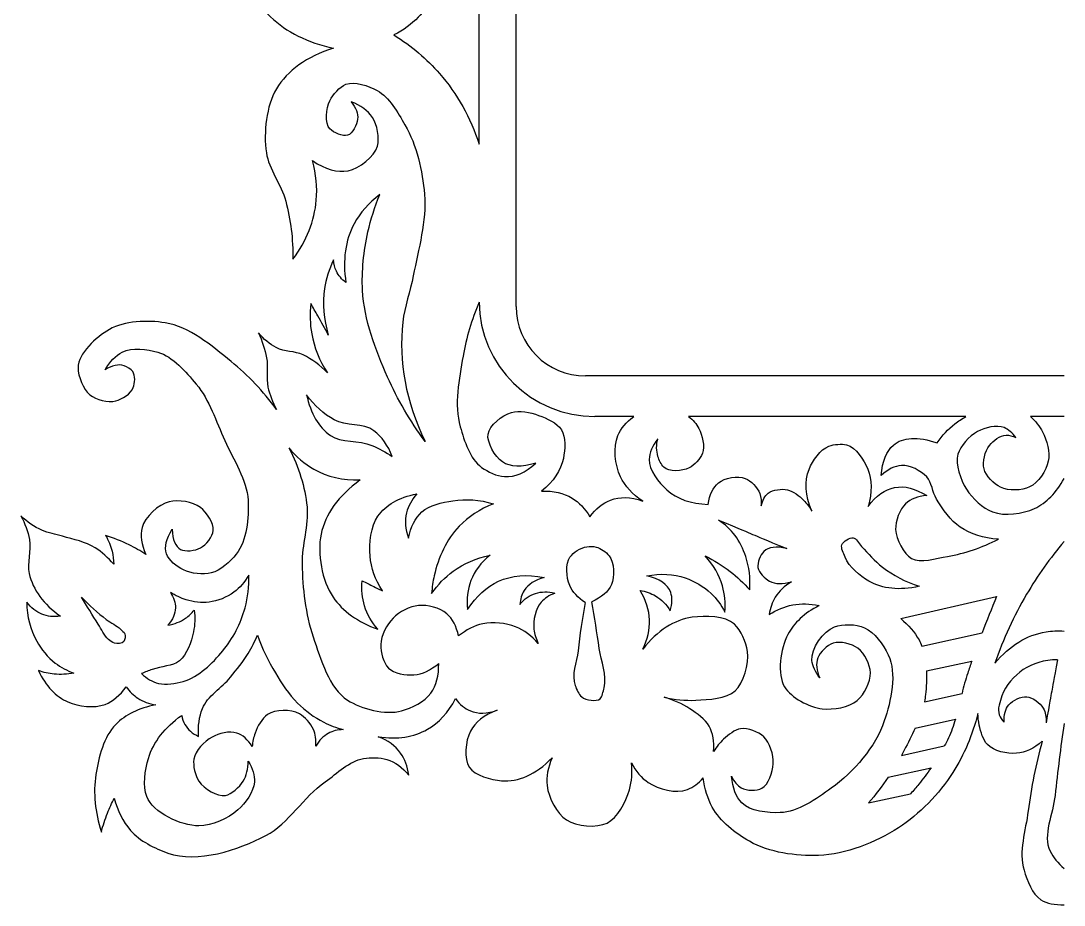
# Model space of a CAD drawing. Header units: millimetres. Extents: x -116 to 322, y -39 to 126.
# Drawn here: x -111 to -21, y -35.1 to 41.2 of the extents above; entities that cross this region are included whole.
import ezdxf

# ---------------------------------------------------------------- set-up
doc = ezdxf.new("R2010")
doc.units = ezdxf.units.MM
doc.linetypes.add('K5LT32770', pattern=[0])

msp = doc.modelspace()

# ---------------------------------------------------------------- linework, layer by layer
at = {"color": 30, "linetype": 'K5LT32770', "true_color": 0xff8000}
for p, q in [((-68.259, 16.573), (-68.259, 67.011)), ((-71.449, 30.563), (-71.449, 51.054)), ((-20.969, 10.573), (-62.259, 10.573)), ((-58.106, 7.065), (-61.449, 7.065)), ((-29.439, 7.065), (-53.375, 7.065)), ((-20.969, 7.065), (-23.878, 7.065)), ((-35.061, -10.361), (-26.791, -8.448)), ((-33.242, -12.726), (-28.051, -11.589)), ((-32.84, -14.876), (-28.935, -14.021)), ((-33.027, -17.529), (-29.779, -16.818)), ((-33.82, -19.81), (-30.353, -19.051)), ((-35.004, -22.162), (-31.305, -21.351)), ((-36.152, -24.05), (-32.455, -23.24)), ((-37.839, -26.262), (-34.216, -25.468))]:
    msp.add_line(p, q, dxfattribs=at)
for centre, radius, start in [((-61.449, 17.065), 10, 180.697), ((-62.259, 16.573), 6, 180)]:
    msp.add_arc(centre, radius, start, 270, dxfattribs=at)
for points, knots in [([(-84.542, 65.462), (-86.689, 64.106), (-88.44, 62.47), (-89.794, 60.553), (-91.128, 58.665), (-92.209, 56.34), (-92.642, 54.07), (-93, 52.197), (-93.03, 50.089), (-92.661, 48.226), (-92.193, 45.863), (-91.145, 43.155), (-89.446, 41.549), (-88.054, 40.233), (-86.241, 39.333), (-84.006, 38.849)], [0, 0, 0, 0, 1, 1, 1, 2, 2, 2, 3, 3, 3, 4, 4, 4, 5, 5, 5, 5]), ([(-76.045, 49.781), (-74.963, 48.139), (-74.535, 46.572), (-74.763, 45.081), (-74.952, 43.842), (-75.771, 42.468), (-76.686, 41.52), (-77.273, 40.911), (-77.974, 40.4), (-78.787, 39.988)], [0, 0, 0, 0, 1, 1, 1, 2, 2, 2, 3, 3, 3, 3]), ([(-78.787, 39.988), (-77.271, 39.026), (-75.96, 37.914), (-74.855, 36.652), (-73.327, 34.908), (-72.191, 32.879), (-71.449, 30.563)], [0, 0, 0, 0, 1, 1, 1, 2, 2, 2, 2]), ([(-84.006, 38.849), (-86.339, 38.102), (-87.981, 36.927), (-88.931, 35.326), (-89.805, 33.853), (-90.051, 31.596), (-89.797, 29.823), (-89.592, 28.396), (-88.508, 27.093), (-88.127, 25.661), (-87.697, 24.042), (-87.491, 22.366), (-87.509, 20.632)], [0, 0, 0, 0, 1, 1, 1, 2, 2, 2, 3, 3, 3, 4, 4, 4, 4]), ([(-82.481, 34.213), (-82.068, 33.696), (-81.883, 33.201), (-81.924, 32.729), (-81.968, 32.238), (-82.387, 31.465), (-82.79, 31.328), (-83.187, 31.193), (-84.01, 31.556), (-84.315, 31.884), (-84.772, 32.375), (-84.628, 33.633), (-84.315, 34.316), (-84.061, 34.87), (-83.472, 35.506), (-82.935, 35.726), (-82.185, 36.033), (-80.999, 35.586), (-80.235, 35.181), (-79.181, 34.623), (-78.469, 33.306), (-77.844, 32.234), (-76.818, 30.475), (-76.322, 28.264), (-76.154, 26.238), (-75.964, 23.931), (-76.673, 21.53), (-77.123, 19.21), (-77.383, 17.87), (-77.883, 16.548), (-78.03, 15.213), (-78.403, 11.804), (-77.761, 8.376), (-76.103, 4.929)], [0, 0, 0, 0, 1, 1, 1, 2, 2, 2, 3, 3, 3, 4, 4, 4, 5, 5, 5, 6, 6, 6, 7, 7, 7, 8, 8, 8, 9, 9, 9, 10, 10, 10, 11, 11, 11, 11]), ([(-85.819, 29.143), (-84.694, 28.378), (-83.67, 28.089), (-82.749, 28.278), (-81.794, 28.473), (-80.471, 29.478), (-80.214, 30.4), (-80.019, 31.101), (-80.223, 32.223), (-80.647, 32.873), (-81.03, 33.462), (-81.641, 33.908), (-82.481, 34.213)], [0, 0, 0, 0, 1, 1, 1, 2, 2, 2, 3, 3, 3, 4, 4, 4, 4]), ([(-87.509, 20.632), (-86.315, 22.255), (-85.642, 23.952), (-85.49, 25.722), (-85.394, 26.834), (-85.504, 27.974), (-85.819, 29.143)], [0, 0, 0, 0, 1, 1, 1, 2, 2, 2, 2]), ([(-80.01, 26.218), (-80.974, 25.486), (-81.709, 24.648), (-82.215, 23.706), (-82.992, 22.26), (-83.231, 20.568), (-82.933, 18.629)], [0, 0, 0, 0, 1, 1, 1, 2, 2, 2, 2]), ([(-76.103, 4.929), (-77.404, 6.684), (-78.484, 8.533), (-79.344, 10.476), (-80.386, 12.832), (-81.359, 15.412), (-81.497, 17.962), (-81.587, 19.615), (-81.402, 21.356), (-81.036, 22.988), (-80.79, 24.084), (-80.448, 25.161), (-80.01, 26.218)], [0, 0, 0, 0, 1, 1, 1, 2, 2, 2, 3, 3, 3, 4, 4, 4, 4]), ([(-84.01, 20.578), (-84.391, 19.767), (-84.645, 18.943), (-84.773, 18.105), (-84.971, 16.803), (-84.864, 15.468), (-84.451, 14.099)], [0, 0, 0, 0, 1, 1, 1, 2, 2, 2, 2]), ([(-82.933, 18.629), (-83.299, 18.906), (-83.573, 19.231), (-83.754, 19.603), (-83.897, 19.898), (-83.982, 20.223), (-84.01, 20.578)], [0, 0, 0, 0, 1, 1, 1, 2, 2, 2, 2]), ([(-85.96, 16.819), (-86.062, 15.919), (-86.037, 15.045), (-85.885, 14.198), (-85.675, 13.026), (-85.222, 11.905), (-84.525, 10.835)], [0, 0, 0, 0, 1, 1, 1, 2, 2, 2, 2]), ([(-84.451, 14.099), (-84.755, 14.652), (-85.06, 15.204), (-85.366, 15.756), (-85.563, 16.11), (-85.761, 16.465), (-85.96, 16.819)], [0, 0, 0, 0, 1, 1, 1, 2, 2, 2, 2]), ([(-71.448, 16.944), (-72.082, 15.423), (-72.54, 13.871), (-72.824, 12.285), (-73.179, 10.305), (-73.612, 8.083), (-73.07, 6.193), (-72.718, 4.965), (-72.236, 3.418), (-71.224, 2.686), (-70.682, 2.294), (-69.909, 1.923), (-69.255, 1.886), (-68.348, 1.834), (-67.445, 2.224), (-66.548, 3.055)], [0, 0, 0, 0, 1, 1, 1, 2, 2, 2, 3, 3, 3, 4, 4, 4, 5, 5, 5, 5]), ([(-88.919, 7.673), (-90.069, 9.248), (-91.374, 10.629), (-92.834, 11.815), (-94.523, 13.188), (-96.461, 14.832), (-98.522, 15.154), (-100.04, 15.391), (-102.047, 15.334), (-103.344, 14.577), (-104.482, 13.913), (-106.062, 12.507), (-106.044, 11.28), (-106.033, 10.549), (-105.625, 9.424), (-105.034, 8.951), (-104.496, 8.521), (-103.461, 8.238), (-102.788, 8.415), (-102.235, 8.56), (-101.484, 9.042), (-101.283, 9.569), (-101.137, 9.954), (-101.086, 10.614), (-101.324, 10.95), (-101.478, 11.167), (-101.804, 11.358), (-102.066, 11.445), (-102.562, 11.608), (-103.112, 11.491), (-103.715, 11.094)], [0, 0, 0, 0, 1, 1, 1, 2, 2, 2, 3, 3, 3, 4, 4, 4, 5, 5, 5, 6, 6, 6, 7, 7, 7, 8, 8, 8, 9, 9, 9, 10, 10, 10, 10]), ([(-84.525, 10.835), (-85.153, 11.507), (-85.855, 12.027), (-86.631, 12.392), (-87.339, 12.726), (-88.255, 12.641), (-88.939, 13.011), (-89.514, 13.321), (-90.029, 13.747), (-90.485, 14.288)], [0, 0, 0, 0, 1, 1, 1, 2, 2, 2, 3, 3, 3, 3]), ([(-90.485, 14.288), (-90.159, 13.591), (-89.925, 12.877), (-89.784, 12.145), (-89.626, 11.322), (-89.846, 10.425), (-89.661, 9.61), (-89.509, 8.945), (-89.262, 8.299), (-88.919, 7.673)], [0, 0, 0, 0, 1, 1, 1, 2, 2, 2, 3, 3, 3, 3]), ([(-103.715, 11.094), (-103.308, 11.811), (-102.814, 12.319), (-102.231, 12.619), (-101.391, 13.052), (-100.086, 12.891), (-99.161, 12.619), (-97.86, 12.237), (-96.747, 10.939), (-95.843, 9.858), (-94.706, 8.498), (-94.129, 6.664), (-93.391, 5.015), (-92.635, 3.328), (-91.466, 1.611), (-91.371, -0.157), (-91.29, -1.673), (-91.468, -3.633), (-92.401, -4.801), (-92.929, -5.46), (-93.741, -6.211), (-94.548, -6.415), (-95.275, -6.6), (-96.268, -6.499), (-96.952, -6.158), (-97.519, -5.875), (-98.229, -5.335), (-98.412, -4.784), (-98.611, -4.184), (-98.451, -3.474), (-97.931, -2.654)], [0, 0, 0, 0, 1, 1, 1, 2, 2, 2, 3, 3, 3, 4, 4, 4, 5, 5, 5, 6, 6, 6, 7, 7, 7, 8, 8, 8, 9, 9, 9, 10, 10, 10, 10]), ([(-78.934, 3.622), (-79.31, 4.583), (-79.839, 5.325), (-80.521, 5.848), (-81.405, 6.526), (-82.94, 6.213), (-83.942, 6.775), (-84.853, 7.287), (-85.65, 8.008), (-86.332, 8.939)], [0, 0, 0, 0, 1, 1, 1, 2, 2, 2, 3, 3, 3, 3]), ([(-86.332, 8.939), (-85.976, 7.326), (-85.289, 6.158), (-84.271, 5.436), (-83.348, 4.78), (-81.807, 5.051), (-80.686, 4.57), (-80.08, 4.31), (-79.496, 3.994), (-78.934, 3.622)], [0, 0, 0, 0, 1, 1, 1, 2, 2, 2, 3, 3, 3, 3]), ([(-66.548, 3.055), (-67.777, 2.664), (-68.737, 2.697), (-69.43, 3.154), (-70.077, 3.581), (-70.785, 4.84), (-70.669, 5.547), (-70.551, 6.268), (-69.461, 7.191), (-68.661, 7.427), (-67.974, 7.63), (-67.035, 7.425), (-66.311, 7.171), (-65.599, 6.921), (-64.709, 6.518), (-64.345, 5.932), (-63.955, 5.304), (-64.013, 4.221), (-64.174, 3.453), (-64.394, 2.405), (-65.021, 1.465), (-66.054, 0.633)], [0, 0, 0, 0, 1, 1, 1, 2, 2, 2, 3, 3, 3, 4, 4, 4, 5, 5, 5, 6, 6, 6, 7, 7, 7, 7]), ([(-57.329, -0.222), (-58.225, 0.369), (-58.864, 1.07), (-59.246, 1.88), (-59.722, 2.891), (-59.887, 4.434), (-59.472, 5.424), (-59.211, 6.047), (-58.756, 6.594), (-58.106, 7.065)], [0, 0, 0, 0, 1, 1, 1, 2, 2, 2, 3, 3, 3, 3]), ([(-53.375, 7.065), (-52.989, 6.771), (-52.693, 6.43), (-52.486, 6.042), (-52.166, 5.44), (-51.95, 4.511), (-52.177, 3.899), (-52.357, 3.417), (-52.866, 2.87), (-53.331, 2.642), (-53.927, 2.35), (-55.048, 2.263), (-55.516, 2.704), (-55.741, 2.916), (-55.911, 3.305), (-56.01, 3.631), (-56.155, 4.104), (-56.162, 4.613), (-56.031, 5.156)], [0, 0, 0, 0, 1, 1, 1, 2, 2, 2, 3, 3, 3, 4, 4, 4, 5, 5, 5, 6, 6, 6, 6]), ([(-31.91, 4.802), (-31.479, 5.439), (-30.977, 5.983), (-30.401, 6.434), (-30.1, 6.67), (-29.78, 6.88), (-29.439, 7.065)], [0, 0, 0, 0, 1, 1, 1, 2, 2, 2, 2]), ([(-25.134, 5.247), (-25.435, 5.665), (-25.773, 5.953), (-26.148, 6.112), (-26.802, 6.39), (-27.805, 6.106), (-28.448, 5.766), (-29.16, 5.39), (-29.916, 4.547), (-30.129, 3.813), (-30.387, 2.928), (-29.908, 1.635), (-29.388, 0.796), (-28.889, -0.009), (-27.996, -0.837), (-27.137, -1.158), (-26.094, -1.548), (-24.553, -1.34), (-23.527, -0.861), (-22.494, -0.38), (-21.642, 0.486), (-20.969, 1.735)], [0, 0, 0, 0, 1, 1, 1, 2, 2, 2, 3, 3, 3, 4, 4, 4, 5, 5, 5, 6, 6, 6, 7, 7, 7, 7]), ([(-23.878, 7.065), (-23.435, 6.674), (-23.087, 6.233), (-22.834, 5.741), (-22.46, 5.012), (-22.182, 3.989), (-22.34, 3.219), (-22.508, 2.397), (-23.213, 1.352), (-23.947, 0.994), (-24.615, 0.668), (-25.76, 0.64), (-26.445, 0.969), (-27.031, 1.25), (-27.725, 1.94), (-27.879, 2.551), (-28.03, 3.148), (-27.805, 4.074), (-27.409, 4.579), (-27.088, 4.989), (-26.497, 5.464), (-25.975, 5.469), (-25.706, 5.473), (-25.426, 5.398), (-25.134, 5.247)], [0, 0, 0, 0, 1, 1, 1, 2, 2, 2, 3, 3, 3, 4, 4, 4, 5, 5, 5, 6, 6, 6, 7, 7, 7, 8, 8, 8, 8]), ([(-56.031, 5.156), (-56.502, 4.544), (-56.749, 3.946), (-56.773, 3.363), (-56.81, 2.454), (-55.954, 1.38), (-55.248, 0.746), (-54.367, -0.045), (-53.179, -0.464), (-51.683, -0.511)], [0, 0, 0, 0, 1, 1, 1, 2, 2, 2, 3, 3, 3, 3]), ([(-42.739, -1.088), (-43.312, 0.279), (-43.388, 1.479), (-42.968, 2.514), (-42.662, 3.269), (-42.02, 4.231), (-41.257, 4.513), (-40.814, 4.677), (-40.179, 4.731), (-39.733, 4.616), (-38.926, 4.409), (-38.25, 3.333), (-37.919, 2.535), (-37.534, 1.605), (-37.52, 0.534), (-37.878, -0.68)], [0, 0, 0, 0, 1, 1, 1, 2, 2, 2, 3, 3, 3, 4, 4, 4, 5, 5, 5, 5]), ([(-36.757, 1.983), (-36.653, 3.209), (-36.299, 4.083), (-35.693, 4.604), (-34.883, 5.302), (-33.621, 5.368), (-31.91, 4.802)], [0, 0, 0, 0, 1, 1, 1, 2, 2, 2, 2]), ([(-87.858, 4.367), (-86.984, 2.707), (-86.462, 1.01), (-86.291, -0.725), (-86.132, -2.331), (-86.746, -4.007), (-86.718, -5.639), (-86.682, -7.75), (-86.429, -9.959), (-85.757, -11.942), (-85.104, -13.87), (-84.376, -16.374), (-82.801, -17.391), (-81.593, -18.17), (-79.569, -18.705), (-78.136, -18.316), (-77.246, -18.075), (-76.139, -17.529), (-75.608, -16.785), (-75.132, -16.118), (-74.906, -15.264), (-74.931, -14.221)], [0, 0, 0, 0, 1, 1, 1, 2, 2, 2, 3, 3, 3, 4, 4, 4, 5, 5, 5, 6, 6, 6, 7, 7, 7, 7]), ([(-87.858, 4.367), (-87.219, 3.588), (-86.498, 2.973), (-85.694, 2.522), (-84.54, 1.874), (-83.214, 1.565), (-81.717, 1.595)], [0, 0, 0, 0, 1, 1, 1, 2, 2, 2, 2]), ([(-26.643, -3.507), (-27.923, -3.437), (-29.019, -3.091), (-29.932, -2.469), (-30.772, -1.895), (-31.455, -0.95), (-31.984, -0.045), (-32.331, 0.548), (-32.381, 1.386), (-32.825, 1.859), (-33.335, 2.402), (-34.282, 2.893), (-35.001, 2.848), (-35.59, 2.811), (-36.175, 2.523), (-36.757, 1.983)], [0, 0, 0, 0, 1, 1, 1, 2, 2, 2, 3, 3, 3, 4, 4, 4, 5, 5, 5, 5]), ([(-51.683, -0.511), (-51.565, 0.343), (-51.27, 0.961), (-50.797, 1.344), (-50.258, 1.78), (-49.128, 1.996), (-48.489, 1.735), (-47.991, 1.533), (-47.43, 0.96), (-47.232, 0.417), (-47.116, 0.101), (-47.075, -0.249), (-47.108, -0.634)], [0, 0, 0, 0, 1, 1, 1, 2, 2, 2, 3, 3, 3, 4, 4, 4, 4]), ([(-81.717, 1.595), (-83.592, 0.202), (-84.711, -1.357), (-85.076, -3.083), (-85.425, -4.737), (-85.006, -7.09), (-84.046, -8.503), (-83.215, -9.725), (-81.924, -10.652), (-80.172, -11.285)], [0, 0, 0, 0, 1, 1, 1, 2, 2, 2, 3, 3, 3, 3]), ([(-37.878, -0.68), (-37.187, 0.246), (-36.425, 0.789), (-35.59, 0.948), (-34.744, 1.11), (-33.823, 0.876), (-32.829, 0.248)], [0, 0, 0, 0, 1, 1, 1, 2, 2, 2, 2]), ([(-79.78, -7.967), (-80.403, -6.991), (-80.76, -5.995), (-80.852, -4.979), (-80.953, -3.85), (-80.777, -2.399), (-80.172, -1.517), (-79.507, -0.551), (-78.388, 0.088), (-76.813, 0.399)], [0, 0, 0, 0, 1, 1, 1, 2, 2, 2, 3, 3, 3, 3]), ([(-76.813, 0.399), (-77.267, -0.111), (-77.563, -0.655), (-77.702, -1.232), (-77.867, -1.917), (-77.81, -2.65), (-77.53, -3.43)], [0, 0, 0, 0, 1, 1, 1, 2, 2, 2, 2]), ([(-66.054, 0.633), (-65.038, 0.682), (-64.162, 0.484), (-63.428, 0.039), (-62.816, -0.333), (-62.301, -0.877), (-61.885, -1.594)], [0, 0, 0, 0, 1, 1, 1, 2, 2, 2, 2]), ([(-61.885, -1.594), (-61.372, -0.88), (-60.781, -0.395), (-60.111, -0.14), (-59.299, 0.17), (-58.372, 0.143), (-57.329, -0.222)], [0, 0, 0, 0, 1, 1, 1, 2, 2, 2, 2]), ([(-47.108, -0.634), (-46.99, -0.145), (-46.784, 0.219), (-46.49, 0.458), (-46.097, 0.776), (-45.35, 0.85), (-44.841, 0.746), (-44.334, 0.643), (-43.829, 0.225), (-43.44, -0.16), (-43.169, -0.429), (-42.935, -0.738), (-42.739, -1.088)], [0, 0, 0, 0, 1, 1, 1, 2, 2, 2, 3, 3, 3, 4, 4, 4, 4]), ([(-32.829, 0.248), (-33.599, 0.18), (-34.204, -0.053), (-34.642, -0.453), (-35.181, -0.944), (-35.527, -1.958), (-35.508, -2.679), (-35.486, -3.539), (-34.821, -4.765), (-34.127, -5.172), (-33.37, -5.617), (-32.034, -5.161), (-31.02, -4.991), (-29.513, -4.738), (-28.054, -4.244), (-26.643, -3.507)], [0, 0, 0, 0, 1, 1, 1, 2, 2, 2, 3, 3, 3, 4, 4, 4, 5, 5, 5, 5]), ([(-97.931, -2.654), (-97.885, -3.559), (-97.639, -4.138), (-97.193, -4.389), (-96.789, -4.616), (-95.95, -4.507), (-95.493, -4.269), (-94.988, -4.006), (-94.44, -3.28), (-94.376, -2.757), (-94.299, -2.127), (-94.952, -1.205), (-95.493, -0.783), (-96.142, -0.276), (-97.385, -0.089), (-98.171, -0.285), (-99.107, -0.517), (-100.285, -1.583), (-100.524, -2.517), (-100.695, -3.186), (-100.587, -3.954), (-100.198, -4.818)], [0, 0, 0, 0, 1, 1, 1, 2, 2, 2, 3, 3, 3, 4, 4, 4, 5, 5, 5, 6, 6, 6, 7, 7, 7, 7]), ([(-77.53, -3.43), (-77.342, -2.453), (-76.959, -1.698), (-76.38, -1.163), (-75.735, -0.569), (-74.629, -0.349), (-73.718, -0.202), (-72.582, -0.018), (-71.408, -0.104), (-70.198, -0.459)], [0, 0, 0, 0, 1, 1, 1, 2, 2, 2, 3, 3, 3, 3]), ([(-70.198, -0.459), (-71.383, -0.931), (-72.373, -1.578), (-73.168, -2.4), (-74.237, -3.504), (-74.966, -5.123), (-75.315, -6.659), (-75.428, -7.156), (-75.502, -7.665), (-75.538, -8.187)], [0, 0, 0, 0, 1, 1, 1, 2, 2, 2, 3, 3, 3, 3]), ([(-102.966, -5.68), (-103.442, -5.108), (-103.976, -4.633), (-104.568, -4.256), (-105.395, -3.729), (-106.435, -3.543), (-107.387, -3.247), (-107.976, -3.063), (-108.613, -2.993), (-109.168, -2.742), (-109.826, -2.444), (-110.43, -2.028), (-110.978, -1.496)], [0, 0, 0, 0, 1, 1, 1, 2, 2, 2, 3, 3, 3, 4, 4, 4, 4]), ([(-110.978, -1.496), (-110.622, -2.16), (-110.375, -2.842), (-110.236, -3.543), (-110.049, -4.489), (-110.487, -5.576), (-110.266, -6.481), (-109.923, -7.887), (-109.022, -9.114), (-107.565, -10.161)], [0, 0, 0, 0, 1, 1, 1, 2, 2, 2, 3, 3, 3, 3]), ([(-48.093, -7.889), (-48.017, -6.867), (-48.133, -5.904), (-48.44, -5), (-48.655, -4.368), (-48.961, -3.72), (-49.365, -3.189), (-49.752, -2.68), (-50.227, -2.237), (-50.79, -1.86)], [0, 0, 0, 0, 1, 1, 1, 2, 2, 2, 3, 3, 3, 3]), ([(-100.198, -4.818), (-100.664, -4.517), (-101.143, -4.244), (-101.636, -4), (-102.289, -3.677), (-102.965, -3.404), (-103.666, -3.181)], [0, 0, 0, 0, 1, 1, 1, 2, 2, 2, 2]), ([(-103.666, -3.181), (-103.414, -3.621), (-103.23, -4.078), (-103.114, -4.552), (-103.025, -4.918), (-102.975, -5.294), (-102.966, -5.68)], [0, 0, 0, 0, 1, 1, 1, 2, 2, 2, 2]), ([(-33.486, -7.576), (-34.661, -7.186), (-35.714, -6.631), (-36.648, -5.912), (-37.309, -5.403), (-37.861, -4.74), (-38.451, -4.137), (-38.693, -3.889), (-38.907, -3.431), (-39.172, -3.388), (-39.465, -3.34), (-40.035, -3.709), (-40.143, -3.998), (-40.245, -4.272), (-40.002, -4.726), (-39.866, -5.052), (-39.499, -5.926), (-38.612, -6.677), (-37.813, -7.132), (-36.624, -7.809), (-35.182, -7.957), (-33.486, -7.576)], [0, 0, 0, 0, 1, 1, 1, 2, 2, 2, 3, 3, 3, 4, 4, 4, 5, 5, 5, 6, 6, 6, 7, 7, 7, 7]), ([(-62.283, -8.981), (-62.938, -8.563), (-63.386, -8.067), (-63.629, -7.493), (-63.923, -6.797), (-64.012, -5.643), (-63.602, -5.059), (-63.314, -4.648), (-62.688, -4.244), (-62.144, -4.163), (-61.893, -4.125), (-61.602, -4.13), (-61.355, -4.189), (-60.933, -4.291), (-60.487, -4.619), (-60.231, -4.938), (-59.759, -5.529), (-59.734, -6.745), (-60.031, -7.426), (-60.299, -8.042), (-60.865, -8.537), (-61.729, -8.912)], [0, 0, 0, 0, 1, 1, 1, 2, 2, 2, 3, 3, 3, 4, 4, 4, 5, 5, 5, 6, 6, 6, 7, 7, 7, 7]), ([(-44.896, -4.325), (-45.81, -4.096), (-46.473, -4.18), (-46.884, -4.578), (-47.186, -4.87), (-47.455, -5.546), (-47.383, -5.964), (-47.309, -6.4), (-46.798, -6.908), (-46.385, -7.129), (-45.877, -7.401), (-45.248, -7.419), (-44.499, -7.185)], [0, 0, 0, 0, 1, 1, 1, 2, 2, 2, 3, 3, 3, 4, 4, 4, 4]), ([(-20.969, -3.709), (-22.186, -5.149), (-23.265, -6.668), (-24.207, -8.268), (-25.309, -10.14), (-26.223, -12.123), (-26.949, -14.214)], [0, 0, 0, 0, 1, 1, 1, 2, 2, 2, 2]), ([(-75.538, -8.187), (-75.004, -7.43), (-74.386, -6.794), (-73.684, -6.281), (-72.763, -5.608), (-71.699, -5.144), (-70.489, -4.89)], [0, 0, 0, 0, 1, 1, 1, 2, 2, 2, 2]), ([(-70.489, -4.89), (-71.283, -5.528), (-71.838, -6.26), (-72.155, -7.088), (-72.443, -7.84), (-72.535, -8.67), (-72.43, -9.578)], [0, 0, 0, 0, 1, 1, 1, 2, 2, 2, 2]), ([(-50.231, -9.795), (-50.169, -9.002), (-50.239, -8.25), (-50.443, -7.542), (-50.712, -6.607), (-51.213, -5.747), (-51.946, -4.961)], [0, 0, 0, 0, 1, 1, 1, 2, 2, 2, 2]), ([(-51.946, -4.961), (-51.172, -5.333), (-50.453, -5.776), (-49.788, -6.29), (-49.177, -6.763), (-48.612, -7.296), (-48.093, -7.889)], [0, 0, 0, 0, 1, 1, 1, 2, 2, 2, 2]), ([(-100.583, -15.106), (-100.123, -15.531), (-99.63, -15.812), (-99.106, -15.948), (-98.447, -16.119), (-97.638, -15.958), (-96.977, -15.776), (-95.641, -15.409), (-94.456, -14.227), (-93.559, -13.149), (-92.69, -12.103), (-91.991, -10.763), (-91.636, -9.439), (-91.394, -8.536), (-91.285, -7.591), (-91.309, -6.606)], [0, 0, 0, 0, 1, 1, 1, 2, 2, 2, 3, 3, 3, 4, 4, 4, 5, 5, 5, 5]), ([(-91.309, -6.606), (-91.658, -7.213), (-92.087, -7.705), (-92.597, -8.083), (-93.2, -8.528), (-94.001, -8.852), (-94.744, -8.941), (-95.382, -9.018), (-96.094, -8.925), (-96.719, -8.735), (-97.19, -8.592), (-97.643, -8.38), (-98.076, -8.1)], [0, 0, 0, 0, 1, 1, 1, 2, 2, 2, 3, 3, 3, 4, 4, 4, 4]), ([(-80.172, -11.285), (-80.717, -10.663), (-81.102, -9.99), (-81.326, -9.266), (-81.535, -8.589), (-81.603, -7.868), (-81.532, -7.102)], [0, 0, 0, 0, 1, 1, 1, 2, 2, 2, 2]), ([(-72.43, -9.578), (-71.692, -8.422), (-70.805, -7.609), (-69.768, -7.14), (-68.636, -6.626), (-67.325, -6.523), (-65.836, -6.83)], [0, 0, 0, 0, 1, 1, 1, 2, 2, 2, 2]), ([(-65.836, -6.83), (-66.635, -7.029), (-67.208, -7.401), (-67.553, -7.947), (-67.763, -8.278), (-67.888, -8.673), (-67.931, -9.132)], [0, 0, 0, 0, 1, 1, 1, 2, 2, 2, 2]), ([(-56.973, -6.675), (-55.78, -6.446), (-54.676, -6.503), (-53.66, -6.849), (-52.86, -7.12), (-52.043, -7.607), (-51.426, -8.197), (-50.953, -8.648), (-50.555, -9.181), (-50.231, -9.795)], [0, 0, 0, 0, 1, 1, 1, 2, 2, 2, 3, 3, 3, 3]), ([(-54.95, -9.68), (-54.765, -9.066), (-54.752, -8.539), (-54.912, -8.1), (-55.165, -7.405), (-55.852, -6.93), (-56.973, -6.675)], [0, 0, 0, 0, 1, 1, 1, 2, 2, 2, 2]), ([(-44.499, -7.185), (-45.098, -7.54), (-45.56, -7.984), (-45.886, -8.516), (-46.154, -8.955), (-46.33, -9.454), (-46.412, -10.014)], [0, 0, 0, 0, 1, 1, 1, 2, 2, 2, 2]), ([(-98.076, -8.1), (-97.779, -8.554), (-97.636, -9.001), (-97.646, -9.439), (-97.658, -9.948), (-97.876, -10.446), (-98.299, -10.933)], [0, 0, 0, 0, 1, 1, 1, 2, 2, 2, 2]), ([(-67.931, -9.132), (-67.528, -8.663), (-67.075, -8.348), (-66.574, -8.187), (-66.069, -8.025), (-65.513, -8.019), (-64.908, -8.17)], [0, 0, 0, 0, 1, 1, 1, 2, 2, 2, 2]), ([(-57.319, -12.991), (-56.903, -12.141), (-56.711, -11.301), (-56.741, -10.47), (-56.773, -9.612), (-57.043, -8.765), (-57.55, -7.927)], [0, 0, 0, 0, 1, 1, 1, 2, 2, 2, 2]), ([(-57.55, -7.927), (-57.059, -8.012), (-56.616, -8.172), (-56.221, -8.409), (-55.719, -8.709), (-55.296, -9.133), (-54.95, -9.68)], [0, 0, 0, 0, 1, 1, 1, 2, 2, 2, 2]), ([(-107.565, -10.161), (-108.155, -10.237), (-108.689, -10.177), (-109.168, -9.983), (-109.663, -9.781), (-110.098, -9.435), (-110.473, -8.944)], [0, 0, 0, 0, 1, 1, 1, 2, 2, 2, 2]), ([(-110.473, -8.944), (-110.453, -10.199), (-110.166, -11.317), (-109.613, -12.297), (-109.216, -13.001), (-108.658, -13.703), (-108.01, -14.197), (-107.537, -14.558), (-107.003, -14.845), (-106.408, -15.057)], [0, 0, 0, 0, 1, 1, 1, 2, 2, 2, 3, 3, 3, 3]), ([(-105.749, -8.503), (-105.286, -9.291), (-104.805, -10.067), (-104.306, -10.832), (-104.017, -11.275), (-103.824, -11.822), (-103.42, -12.151), (-103.265, -12.277), (-103.089, -12.433), (-102.905, -12.481), (-102.659, -12.544), (-102.24, -12.507), (-102.101, -12.336), (-101.988, -12.198), (-101.948, -11.866), (-102.019, -11.677), (-102.074, -11.527), (-102.245, -11.408), (-102.369, -11.285), (-102.723, -10.937), (-103.208, -10.74), (-103.606, -10.44), (-104.373, -9.862), (-105.088, -9.216), (-105.749, -8.503)], [0, 0, 0, 0, 1, 1, 1, 2, 2, 2, 3, 3, 3, 4, 4, 4, 5, 5, 5, 6, 6, 6, 7, 7, 7, 8, 8, 8, 8]), ([(-64.908, -8.17), (-65.395, -8.357), (-65.785, -8.614), (-66.076, -8.943), (-66.58, -9.51), (-66.791, -10.504), (-66.711, -11.278), (-66.669, -11.692), (-66.543, -12.104), (-66.334, -12.515)], [0, 0, 0, 0, 1, 1, 1, 2, 2, 2, 3, 3, 3, 3]), ([(-62.283, -8.981), (-62.543, -10.362), (-62.751, -11.749), (-62.907, -13.141), (-63.018, -14.132), (-63.5, -15.224), (-63.162, -16.123), (-63.031, -16.468), (-62.856, -16.909), (-62.584, -17.117), (-62.21, -17.403), (-61.327, -17.559), (-61.012, -17.279), (-60.811, -17.099), (-60.745, -16.651), (-60.665, -16.331), (-60.394, -15.246), (-60.923, -14.063), (-61.081, -12.933), (-61.27, -11.589), (-61.485, -10.248), (-61.729, -8.912)], [0, 0, 0, 0, 1, 1, 1, 2, 2, 2, 3, 3, 3, 4, 4, 4, 5, 5, 5, 6, 6, 6, 7, 7, 7, 7]), ([(-96.015, -9.628), (-95.937, -10.277), (-95.96, -10.901), (-96.084, -11.5), (-96.267, -12.391), (-96.641, -13.467), (-97.303, -14.007), (-97.884, -14.482), (-98.871, -14.468), (-99.638, -14.746), (-99.955, -14.861), (-100.27, -14.981), (-100.583, -15.106)], [0, 0, 0, 0, 1, 1, 1, 2, 2, 2, 3, 3, 3, 4, 4, 4, 4]), ([(-98.299, -10.933), (-97.723, -10.839), (-97.213, -10.639), (-96.77, -10.332), (-96.492, -10.14), (-96.24, -9.905), (-96.015, -9.628)], [0, 0, 0, 0, 1, 1, 1, 2, 2, 2, 2]), ([(-73.22, -11.862), (-73.392, -11.018), (-73.73, -10.377), (-74.233, -9.939), (-74.821, -9.427), (-75.886, -9.16), (-76.672, -9.235), (-77.43, -9.307), (-78.331, -9.767), (-78.87, -10.317), (-79.423, -10.88), (-79.896, -11.82), (-79.917, -12.601), (-79.935, -13.262), (-79.709, -14.19), (-79.265, -14.627), (-78.791, -15.094), (-77.777, -15.268), (-77.067, -15.211), (-76.331, -15.151), (-75.62, -14.821), (-74.931, -14.221)], [0, 0, 0, 0, 1, 1, 1, 2, 2, 2, 3, 3, 3, 4, 4, 4, 5, 5, 5, 6, 6, 6, 7, 7, 7, 7]), ([(-46.412, -10.014), (-45.764, -9.592), (-45.089, -9.314), (-44.388, -9.182), (-43.659, -9.044), (-42.901, -9.062), (-42.114, -9.237)], [0, 0, 0, 0, 1, 1, 1, 2, 2, 2, 2]), ([(-42.114, -9.237), (-43.378, -9.895), (-44.275, -10.727), (-44.804, -11.733), (-45.457, -12.975), (-45.753, -15.156), (-45.081, -16.254), (-44.524, -17.164), (-42.992, -18.014), (-41.836, -18.14), (-40.879, -18.244), (-39.517, -18.035), (-38.813, -17.419), (-38.214, -16.895), (-37.643, -15.823), (-37.676, -15.034), (-37.705, -14.326), (-38.182, -13.346), (-38.758, -12.926), (-39.287, -12.539), (-40.283, -12.277), (-40.893, -12.482), (-41.409, -12.655), (-42.04, -13.236), (-42.224, -13.758), (-42.397, -14.247), (-42.341, -14.82), (-42.058, -15.478)], [0, 0, 0, 0, 1, 1, 1, 2, 2, 2, 3, 3, 3, 4, 4, 4, 5, 5, 5, 6, 6, 6, 7, 7, 7, 8, 8, 8, 9, 9, 9, 9]), ([(-66.334, -12.515), (-66.915, -11.846), (-67.567, -11.365), (-68.291, -11.072), (-69.138, -10.729), (-70.233, -10.621), (-71.125, -10.815), (-71.859, -10.974), (-72.557, -11.323), (-73.22, -11.862)], [0, 0, 0, 0, 1, 1, 1, 2, 2, 2, 3, 3, 3, 3]), ([(-55.483, -17.142), (-54.566, -17.36), (-53.658, -17.447), (-52.758, -17.403), (-51.612, -17.347), (-50.104, -17.283), (-49.359, -16.598), (-48.598, -15.899), (-48.14, -14.296), (-48.285, -13.199), (-48.392, -12.395), (-48.841, -11.362), (-49.418, -10.844), (-50.233, -10.114), (-51.919, -10.083), (-53.056, -10.248), (-54.62, -10.474), (-56.041, -11.389), (-57.319, -12.991)], [0, 0, 0, 0, 1, 1, 1, 2, 2, 2, 3, 3, 3, 4, 4, 4, 5, 5, 5, 6, 6, 6, 6]), ([(-42.058, -15.478), (-42.447, -14.964), (-42.669, -14.465), (-42.724, -13.98), (-42.84, -12.944), (-41.728, -11.458), (-40.782, -11.068), (-40.085, -10.78), (-38.931, -10.843), (-38.203, -11.151), (-37.327, -11.522), (-36.573, -12.614), (-36.15, -13.481), (-35.372, -15.078), (-35.905, -17.467), (-36.483, -19.194), (-37.23, -21.422), (-39.116, -23.582), (-41.06, -24.991), (-42.346, -25.923), (-43.935, -27.045), (-45.47, -27.099), (-46.538, -27.136), (-48.071, -26.997), (-48.77, -26.266), (-49.277, -25.737), (-49.572, -24.97), (-49.658, -23.964)], [0, 0, 0, 0, 1, 1, 1, 2, 2, 2, 3, 3, 3, 4, 4, 4, 5, 5, 5, 6, 6, 6, 7, 7, 7, 8, 8, 8, 9, 9, 9, 9]), ([(-35.061, -10.361), (-34.39, -10.909), (-33.865, -11.523), (-33.486, -12.203), (-33.393, -12.369), (-33.312, -12.544), (-33.242, -12.726)], [0, 0, 0, 0, 1, 1, 1, 2, 2, 2, 2]), ([(-26.949, -14.214), (-25.671, -12.68), (-24.199, -11.778), (-22.533, -11.508), (-22.029, -11.426), (-21.508, -11.403), (-20.969, -11.437)], [0, 0, 0, 0, 1, 1, 1, 2, 2, 2, 2]), ([(-95.641, -20.523), (-95.704, -19.643), (-95.595, -18.841), (-95.314, -18.119), (-94.893, -17.035), (-93.647, -16.347), (-92.886, -15.402), (-92.353, -14.741), (-91.791, -14.087), (-91.358, -13.359), (-91.058, -12.855), (-90.794, -12.328), (-90.568, -11.779)], [0, 0, 0, 0, 1, 1, 1, 2, 2, 2, 3, 3, 3, 4, 4, 4, 4]), ([(-90.568, -11.779), (-90.157, -12.929), (-89.642, -14.017), (-89.022, -15.042), (-88.465, -15.962), (-87.864, -16.906), (-87.099, -17.652), (-86.441, -18.294), (-85.672, -18.886), (-84.849, -19.301), (-84.318, -19.568), (-83.757, -19.78), (-83.166, -19.936)], [0, 0, 0, 0, 1, 1, 1, 2, 2, 2, 3, 3, 3, 4, 4, 4, 4]), ([(-28.935, -14.021), (-29.055, -14.367), (-29.174, -14.715), (-29.29, -15.063), (-29.481, -15.636), (-29.634, -16.225), (-29.779, -16.818)], [0, 0, 0, 0, 1, 1, 1, 2, 2, 2, 2]), ([(-21.554, -13.906), (-22.704, -13.934), (-23.684, -14.221), (-24.491, -14.766), (-25.26, -15.285), (-26.02, -16.137), (-26.331, -17.022), (-26.508, -17.523), (-26.744, -18.164), (-26.569, -18.654), (-26.486, -18.883), (-26.348, -19.101), (-26.153, -19.307)], [0, 0, 0, 0, 1, 1, 1, 2, 2, 2, 3, 3, 3, 4, 4, 4, 4]), ([(-106.408, -15.057), (-106.978, -15.169), (-107.542, -15.199), (-108.1, -15.146), (-108.559, -15.103), (-109.014, -15.004), (-109.465, -14.849)], [0, 0, 0, 0, 1, 1, 1, 2, 2, 2, 2]), ([(-109.465, -14.849), (-108.82, -16.189), (-107.97, -17.09), (-106.913, -17.55), (-105.999, -17.948), (-104.634, -18.124), (-103.708, -17.758), (-103.027, -17.488), (-102.424, -16.984), (-101.897, -16.244)], [0, 0, 0, 0, 1, 1, 1, 2, 2, 2, 3, 3, 3, 3]), ([(-32.84, -14.876), (-32.81, -15.572), (-32.853, -16.274), (-32.927, -16.916), (-32.95, -17.121), (-32.984, -17.325), (-33.027, -17.529)], [0, 0, 0, 0, 1, 1, 1, 2, 2, 2, 2]), ([(-101.897, -16.244), (-101.605, -16.652), (-101.264, -16.982), (-100.875, -17.236), (-100.429, -17.526), (-99.92, -17.715), (-99.346, -17.803)], [0, 0, 0, 0, 1, 1, 1, 2, 2, 2, 2]), ([(-26.153, -19.307), (-26.179, -18.661), (-26.04, -18.156), (-25.738, -17.793), (-25.413, -17.402), (-24.684, -17.068), (-24.195, -17.111), (-23.694, -17.154), (-23.034, -17.626), (-22.77, -18.09), (-22.572, -18.438), (-22.493, -18.863), (-22.533, -19.366)], [0, 0, 0, 0, 1, 1, 1, 2, 2, 2, 3, 3, 3, 4, 4, 4, 4]), ([(-99.346, -17.803), (-100.803, -18.084), (-101.953, -18.65), (-102.796, -19.498), (-103.814, -20.523), (-104.281, -22.327), (-104.505, -23.814), (-104.746, -25.41), (-104.589, -27.062), (-104.035, -28.771)], [0, 0, 0, 0, 1, 1, 1, 2, 2, 2, 3, 3, 3, 3]), ([(-80.142, -20.551), (-78.484, -20.797), (-77.07, -20.584), (-75.9, -19.913), (-74.921, -19.352), (-74.113, -18.47), (-73.476, -17.267)], [0, 0, 0, 0, 1, 1, 1, 2, 2, 2, 2]), ([(-73.476, -17.267), (-73.103, -17.771), (-72.677, -18.123), (-72.198, -18.322), (-71.529, -18.6), (-70.758, -18.581), (-69.883, -18.263)], [0, 0, 0, 0, 1, 1, 1, 2, 2, 2, 2]), ([(-51.207, -21.815), (-51.128, -20.973), (-51.257, -20.248), (-51.595, -19.639), (-51.937, -19.023), (-52.65, -18.555), (-53.264, -18.148), (-53.935, -17.705), (-54.675, -17.369), (-55.483, -17.142)], [0, 0, 0, 0, 1, 1, 1, 2, 2, 2, 3, 3, 3, 3]), ([(-91.367, -22.656), (-90.988, -23.284), (-90.81, -23.888), (-90.833, -24.466), (-90.867, -25.322), (-91.613, -26.265), (-92.257, -26.87), (-93.091, -27.654), (-94.519, -28.21), (-95.61, -28.235), (-97.168, -28.27), (-99.583, -27.091), (-100.121, -25.712), (-100.464, -24.833), (-100.28, -23.422), (-99.973, -22.419), (-99.535, -20.99), (-98.576, -19.754), (-97.094, -18.709)], [0, 0, 0, 0, 1, 1, 1, 2, 2, 2, 3, 3, 3, 4, 4, 4, 5, 5, 5, 6, 6, 6, 6]), ([(-97.094, -18.709), (-97.046, -18.998), (-96.956, -19.259), (-96.825, -19.493), (-96.578, -19.936), (-96.183, -20.279), (-95.641, -20.523)], [0, 0, 0, 0, 1, 1, 1, 2, 2, 2, 2]), ([(-85.536, -21.361), (-85.49, -20.827), (-85.559, -20.346), (-85.742, -19.919), (-85.968, -19.391), (-86.465, -18.844), (-86.944, -18.579), (-87.681, -18.173), (-89.03, -18.186), (-89.709, -18.648), (-90.181, -18.969), (-90.558, -19.655), (-90.774, -20.245), (-90.906, -20.607), (-90.986, -20.99), (-91.014, -21.396)], [0, 0, 0, 0, 1, 1, 1, 2, 2, 2, 3, 3, 3, 4, 4, 4, 5, 5, 5, 5]), ([(-69.883, -18.263), (-71.015, -18.686), (-71.785, -19.291), (-72.195, -20.077), (-72.63, -20.913), (-72.756, -22.483), (-72.28, -23.197), (-71.822, -23.885), (-70.424, -24.274), (-69.503, -24.351), (-68.038, -24.473), (-66.586, -23.818), (-65.144, -22.385)], [0, 0, 0, 0, 1, 1, 1, 2, 2, 2, 3, 3, 3, 4, 4, 4, 4]), ([(-28.409, -18.535), (-28.871, -20.41), (-29.593, -22.111), (-30.575, -23.639), (-31.76, -25.484), (-33.439, -27.239), (-35.263, -28.417), (-37.248, -29.698), (-39.808, -30.695), (-42.148, -30.791), (-44.104, -30.871), (-46.411, -30.542), (-48.113, -29.574), (-49.331, -28.881), (-50.659, -27.867), (-51.327, -26.631), (-51.732, -25.884), (-51.989, -25.043), (-52.099, -24.109)], [0, 0, 0, 0, 1, 1, 1, 2, 2, 2, 3, 3, 3, 4, 4, 4, 5, 5, 5, 6, 6, 6, 6]), ([(-22.859, -20.939), (-23.58, -21.566), (-24.322, -21.913), (-25.085, -21.977), (-25.893, -22.046), (-27.037, -21.806), (-27.578, -21.235), (-27.959, -20.833), (-28.159, -20.136), (-28.29, -19.544), (-28.362, -19.216), (-28.402, -18.88), (-28.409, -18.535)], [0, 0, 0, 0, 1, 1, 1, 2, 2, 2, 3, 3, 3, 4, 4, 4, 4]), ([(-49.658, -23.964), (-49.446, -24.435), (-49.169, -24.768), (-48.825, -24.963), (-48.357, -25.229), (-47.493, -25.218), (-47.05, -24.991), (-46.472, -24.693), (-46.124, -23.599), (-46.08, -22.883), (-46.033, -22.122), (-46.342, -21.057), (-46.884, -20.553), (-47.348, -20.121), (-48.252, -19.759), (-48.881, -19.86), (-49.396, -19.942), (-49.93, -20.391), (-50.351, -20.775), (-50.678, -21.074), (-50.964, -21.421), (-51.207, -21.815)], [0, 0, 0, 0, 1, 1, 1, 2, 2, 2, 3, 3, 3, 4, 4, 4, 5, 5, 5, 6, 6, 6, 7, 7, 7, 7]), ([(-30.353, -19.051), (-30.518, -19.604), (-30.71, -20.144), (-30.956, -20.661), (-31.067, -20.892), (-31.183, -21.123), (-31.305, -21.351)], [0, 0, 0, 0, 1, 1, 1, 2, 2, 2, 2]), ([(-20.969, -19.413), (-21.272, -21.474), (-21.533, -23.539), (-21.75, -25.609), (-21.919, -27.209), (-22.86, -29.065), (-22.178, -30.416), (-21.906, -30.955), (-21.503, -31.453), (-20.969, -31.912)], [0, 0, 0, 0, 1, 1, 1, 2, 2, 2, 3, 3, 3, 3]), ([(-91.014, -21.396), (-91.4, -20.79), (-91.848, -20.403), (-92.357, -20.235), (-92.974, -20.031), (-93.889, -20.265), (-94.48, -20.585), (-95.155, -20.951), (-95.914, -21.756), (-96.046, -22.481), (-96.151, -23.06), (-95.945, -23.902), (-95.613, -24.398), (-95.176, -25.051), (-94.036, -25.748), (-93.326, -25.613), (-92.787, -25.511), (-92.126, -24.906), (-91.801, -24.377), (-91.507, -23.899), (-91.362, -23.325), (-91.367, -22.656)], [0, 0, 0, 0, 1, 1, 1, 2, 2, 2, 3, 3, 3, 4, 4, 4, 5, 5, 5, 6, 6, 6, 7, 7, 7, 7]), ([(-83.166, -19.936), (-83.65, -19.949), (-84.08, -20.058), (-84.454, -20.262), (-84.889, -20.5), (-85.249, -20.866), (-85.536, -21.361)], [0, 0, 0, 0, 1, 1, 1, 2, 2, 2, 2]), ([(-77.515, -23.865), (-77.606, -23.122), (-77.84, -22.486), (-78.219, -21.959), (-78.662, -21.341), (-79.303, -20.871), (-80.142, -20.551)], [0, 0, 0, 0, 1, 1, 1, 2, 2, 2, 2]), ([(-33.82, -19.81), (-34.115, -20.458), (-34.447, -21.094), (-34.764, -21.709), (-34.842, -21.861), (-34.922, -22.012), (-35.004, -22.162)], [0, 0, 0, 0, 1, 1, 1, 2, 2, 2, 2]), ([(-22.859, -20.939), (-23.407, -22.925), (-23.811, -24.93), (-24.073, -26.954), (-24.291, -28.642), (-24.922, -30.497), (-24.429, -32.059), (-24.146, -32.955), (-23.738, -34.14), (-22.975, -34.611), (-22.442, -34.939), (-21.773, -35.079), (-20.969, -35.039)], [0, 0, 0, 0, 1, 1, 1, 2, 2, 2, 3, 3, 3, 4, 4, 4, 4]), ([(-102.916, -25.838), (-102.643, -26.945), (-102.178, -27.875), (-101.521, -28.628), (-100.725, -29.54), (-99.414, -30.201), (-98.286, -30.586), (-95.724, -31.462), (-92.261, -30.365), (-89.829, -29.073), (-87.879, -28.036), (-86.595, -25.76), (-84.725, -24.443), (-83.674, -23.704), (-82.639, -22.639), (-81.413, -22.44), (-80.776, -22.337), (-80.015, -22.315), (-79.404, -22.509), (-78.696, -22.733), (-78.066, -23.185), (-77.515, -23.865)], [0, 0, 0, 0, 1, 1, 1, 2, 2, 2, 3, 3, 3, 4, 4, 4, 5, 5, 5, 6, 6, 6, 7, 7, 7, 7]), ([(-65.144, -22.385), (-65.513, -23.217), (-65.656, -24.011), (-65.575, -24.767), (-65.461, -25.829), (-64.738, -27.184), (-63.898, -27.728), (-63.031, -28.289), (-61.306, -28.442), (-60.399, -27.997), (-59.504, -27.558), (-58.78, -26.193), (-58.473, -25.119), (-58.267, -24.398), (-58.212, -23.625), (-58.308, -22.8)], [0, 0, 0, 0, 1, 1, 1, 2, 2, 2, 3, 3, 3, 4, 4, 4, 5, 5, 5, 5]), ([(-58.308, -22.8), (-57.923, -23.537), (-57.44, -24.103), (-56.859, -24.498), (-55.961, -25.107), (-54.46, -25.486), (-53.463, -25.098), (-52.976, -24.909), (-52.521, -24.579), (-52.099, -24.109)], [0, 0, 0, 0, 1, 1, 1, 2, 2, 2, 3, 3, 3, 3]), ([(-32.455, -23.24), (-32.787, -23.723), (-33.139, -24.192), (-33.506, -24.642), (-33.735, -24.923), (-33.972, -25.198), (-34.216, -25.468)], [0, 0, 0, 0, 1, 1, 1, 2, 2, 2, 2]), ([(-104.035, -28.771), (-103.893, -28.216), (-103.717, -27.673), (-103.509, -27.144), (-103.335, -26.7), (-103.137, -26.264), (-102.916, -25.838)], [0, 0, 0, 0, 1, 1, 1, 2, 2, 2, 2])]:
    msp.add_open_spline(points, degree=3, knots=knots, dxfattribs=at)
for points in [[(-50.79, -1.86), (-46.861, -3.504), (-48.825, -2.682), (-44.896, -4.325)], [(-81.532, -7.102), (-80.364, -7.679), (-80.948, -7.39), (-79.78, -7.967)], [(-26.791, -8.448), (-27.231, -9.489), (-27.651, -10.536), (-28.051, -11.589)], [(-21.554, -13.906), (-22.207, -17.546), (-21.88, -15.726), (-22.533, -19.366)], [(-36.152, -24.05), (-36.666, -24.812), (-37.228, -25.55), (-37.839, -26.262)]]:
    msp.add_open_spline(points, degree=3, dxfattribs=at)

doc.saveas('drawing.dxf')
